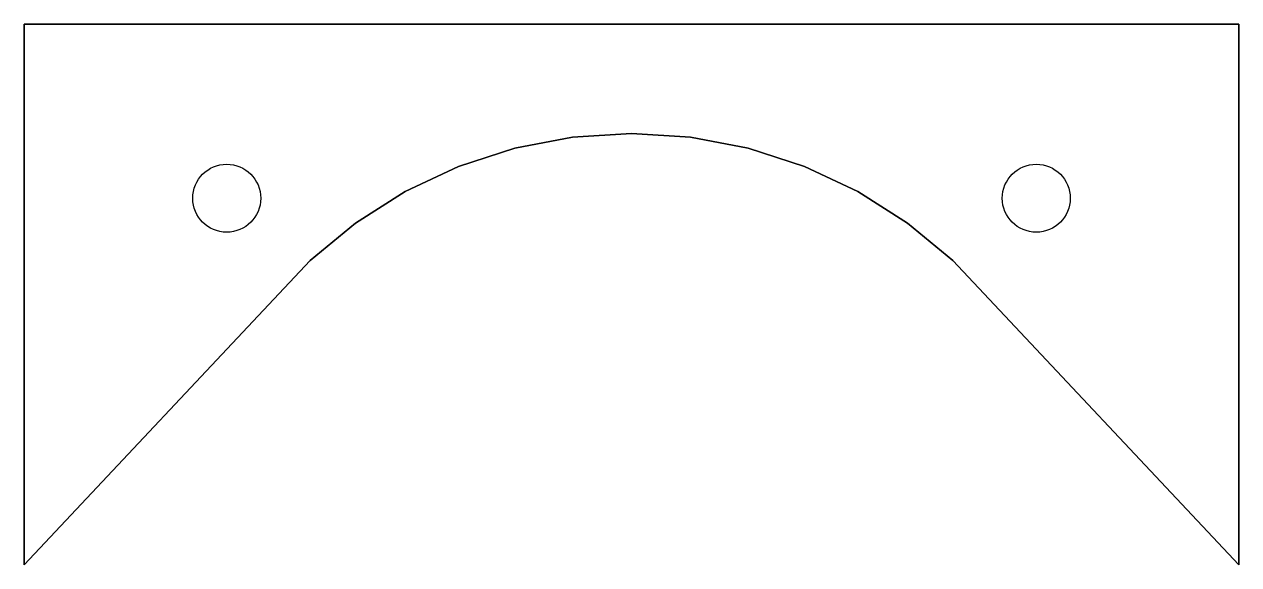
# Model space of a CAD drawing. Extents: x -8.6 to 66.4, y -26.7 to 6.8.
import ezdxf

# ---------------------------------------------------------------- set-up
doc = ezdxf.new("R2010")
doc.units = 0

msp = doc.modelspace()

# ---------------------------------------------------------------- linework, layer by layer
at = {"layer": 'layer0'}
for points in [[(66.443, 6.75, 0), (-8.557, 6.75, 0)], [(-8.557, 6.75, 0), (-8.557, -26.653, 0)], [(-8.557, -26.653, -5), (-8.557, 6.75, -5)], [(-8.557, 6.75, -5), (66.443, 6.75, -5)], [(66.443, -26.653, 0), (66.443, 6.75, 0)], [(66.443, 6.75, -5), (66.443, -26.653, -5)], [(25.308, -0.229, 0), (28.943, 0, 0)], [(28.943, 0, -5), (25.308, -0.229, -5)], [(28.943, 0, 0), (32.577, -0.229, 0)], [(32.577, -0.229, -5), (28.943, 0, -5)], [(21.731, -0.911, 0), (25.308, -0.229, 0)], [(25.308, -0.229, -5), (21.731, -0.911, -5)], [(32.577, -0.229, 0), (36.155, -0.911, 0)], [(36.155, -0.911, -5), (32.577, -0.229, -5)], [(18.267, -2.036, 0), (21.731, -0.911, 0)], [(21.731, -0.911, -5), (18.267, -2.036, -5)], [(36.155, -0.911, 0), (39.618, -2.036, 0)], [(39.618, -2.036, -5), (36.155, -0.911, -5)], [(14.972, -3.587, 0), (18.267, -2.036, 0)], [(18.267, -2.036, -5), (14.972, -3.587, -5)], [(39.618, -2.036, 0), (42.914, -3.587, 0)], [(42.914, -3.587, -5), (39.618, -2.036, -5)], [(11.897, -5.539, 0), (14.972, -3.587, 0)], [(14.972, -3.587, -5), (11.897, -5.539, -5)], [(42.914, -3.587, 0), (45.989, -5.538, 0)], [(45.989, -5.539, -5), (42.914, -3.587, -5)], [(9.091, -7.86, 0), (11.897, -5.539, 0)], [(11.897, -5.539, -5), (9.091, -7.86, -5)], [(45.989, -5.538, 0), (48.795, -7.86, 0)], [(48.795, -7.86, -5), (45.989, -5.539, -5)], [(8.467, -8.524, 0), (9.091, -7.86, 0)], [(9.091, -7.86, -5), (8.467, -8.524, -5)], [(48.795, -7.86, 0), (49.419, -8.524, 0)], [(49.419, -8.524, -5), (48.795, -7.86, -5)], [(-8.557, -26.653, 0), (8.467, -8.524, 0)], [(8.467, -8.524, -5), (-8.557, -26.653, -5)], [(49.419, -8.524, 0), (66.443, -26.653, 0)], [(66.443, -26.653, -5), (49.419, -8.524, -5)]]:
    msp.add_polyline3d(points, dxfattribs=at)
for centre in [(3.943, -4), (3.943, -4, -5), (53.943, -4), (53.943, -4, -5)]:
    msp.add_circle(centre, 2.1, dxfattribs=at)

doc.saveas('drawing.dxf')
